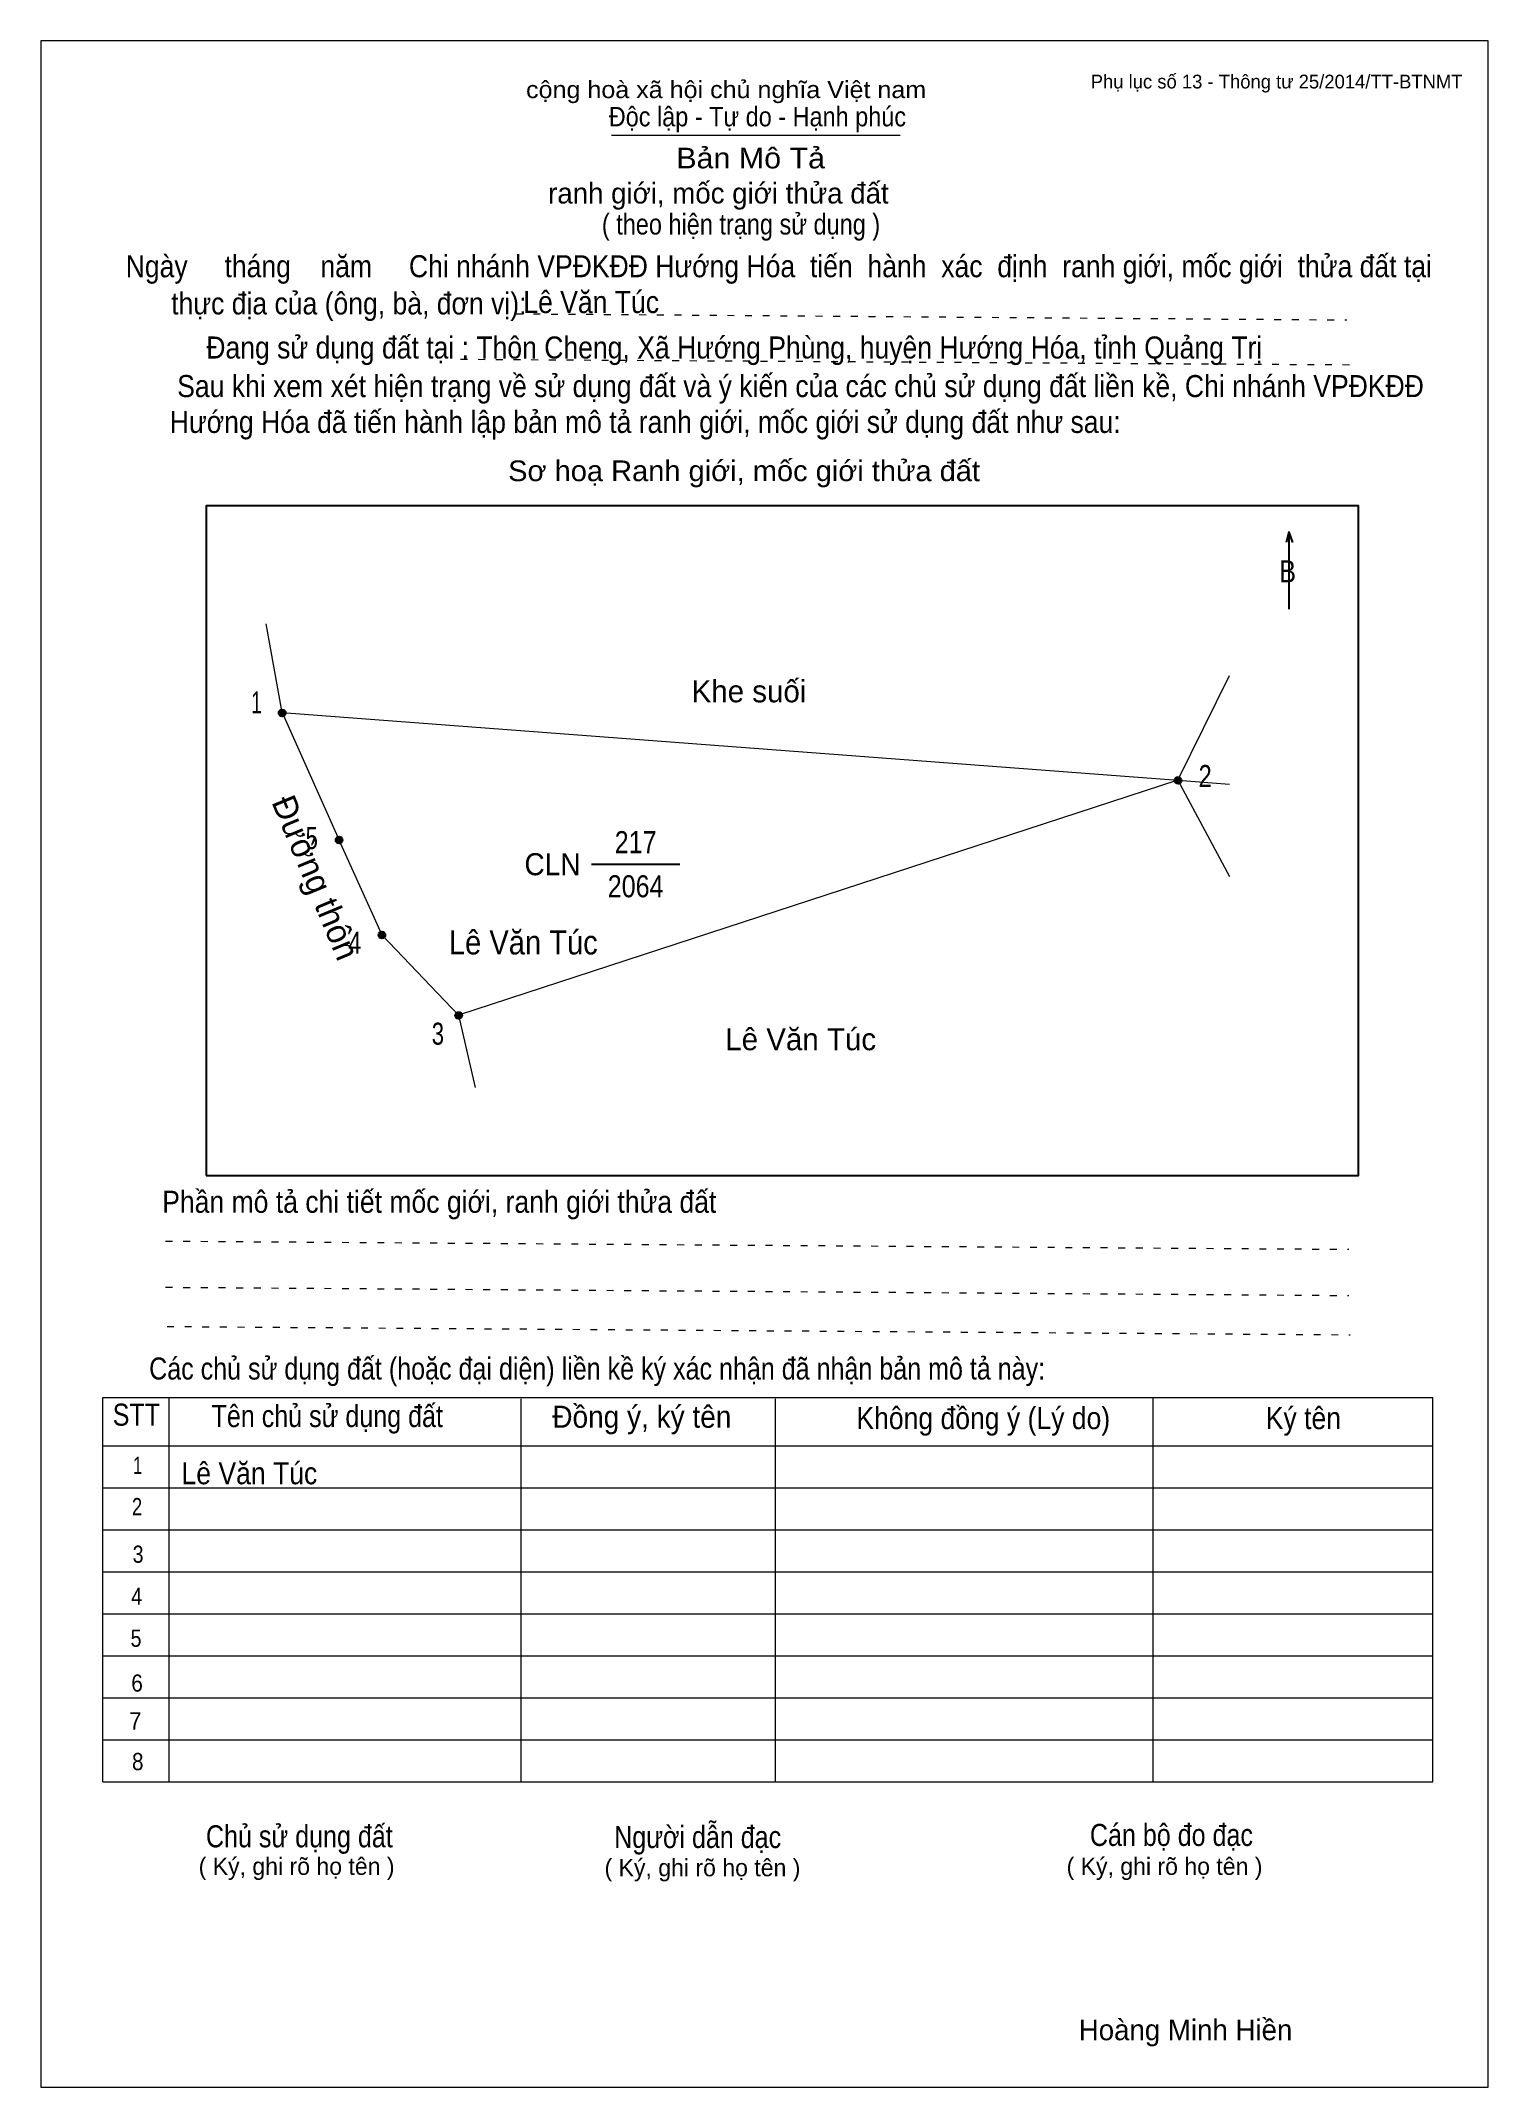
# Model space of a CAD drawing. Header units: centimetres. Extents: x 0 to 21, y 0 to 29.7.
import ezdxf
from ezdxf.enums import TextEntityAlignment as Align

# ---------------------------------------------------------------- set-up
doc = ezdxf.new("R2010")
doc.units = ezdxf.units.CM
doc.header["$LTSCALE"] = 0.13
doc.linetypes.add('DOTTED', pattern=[1.5, 0.3, -1.2])
for name, color, linetype, lineweight in [('1', 7, 'Continuous', 13), ('32', 7, 'Continuous', 25), ('33', 7, 'Continuous', 25), ('6', 7, 'Continuous', 13), ('62', 7, 'Continuous', 13)]:
    doc.layers.add(name, color=color, linetype=linetype, lineweight=lineweight)
for name, color, linetype in [('2', 7, 'Continuous'), ('34', 7, 'Continuous'), ('63', 7, 'Continuous')]:
    doc.layers.add(name, color=color, linetype=linetype)

msp = doc.modelspace()

# ---------------------------------------------------------------- hatches: boundary and pattern name
at = {"layer": '32'}
for points in [[(3.5506, 19.9457, 1), (3.4506, 19.9457, 1)], [(16.5506, 18.9654, 1), (16.4506, 18.9654, 1)], [(4.3776, 18.1009, 1), (4.2776, 18.1009, 1)], [(4.9976, 16.7217, 1), (4.8976, 16.7217, 1)], [(6.1113, 15.5543, 1), (6.0113, 15.5543, 1)]]:
    msp.add_hatch(color=256, dxfattribs=at).paths.add_polyline_path(points)

# ---------------------------------------------------------------- linework, layer by layer
at = {"layer": '1'}
msp.add_lwpolyline([(21, 0), (21, 29.7), (0, 29.7), (0, 0)], close=True, dxfattribs=at)
at = {"layer": '32'}
for centre in [(3.5006, 19.9457), (16.5006, 18.9654), (4.3276, 18.1009), (4.9476, 16.7217), (6.0613, 15.5543)]:
    msp.add_circle(centre, 0.05, dxfattribs=at)
at = {"layer": '33'}
msp.add_line((7.99, 17.75), (9.27, 17.75), dxfattribs=at)
at = {"layer": '6'}
for p, q in [((3.5, 19.95), (3.27, 21.24)), ((3.5, 19.95), (3.27, 21.24)), ((16.5, 18.97), (17.25, 20.49)), ((3.5, 19.95), (16.5, 18.97)), ((3.5, 19.95), (4.33, 18.1)), ((3.5, 19.95), (16.5, 18.97)), ((3.5, 19.95), (4.33, 18.1)), ((16.5, 18.97), (6.06, 15.56)), ((16.5, 18.97), (6.06, 15.56)), ((16.5, 18.97), (17.25, 17.57)), ((16.5, 18.97), (17.25, 18.91)), ((16.5, 18.97), (17.25, 17.57)), ((16.5, 18.97), (17.25, 18.91)), ((6.06, 15.56), (6.3, 14.51)), ((6.06, 15.56), (6.3, 14.51))]:
    msp.add_line(p, q, dxfattribs=at)
msp.add_lwpolyline([(6.06, 15.56), (4.95, 16.72), (4.33, 18.1)], dxfattribs=at)
msp.add_lwpolyline([(6.06, 15.56), (4.95, 16.72), (4.33, 18.1)], dxfattribs=at)
at = {"layer": '62'}
for p, q in [((8.28, 28.33), (12.47, 28.33)), ((0.9, 10.01), (20.2, 10.01)), ((0.9, 4.43), (0.9, 10.01)), ((1.86, 4.43), (1.86, 10.01)), ((6.97, 4.43), (6.97, 9.99)), ((10.66, 4.43), (10.66, 9.99)), ((16.14, 4.43), (16.14, 10.01)), ((20.2, 4.43), (20.2, 10.01)), ((0.9, 9.31), (20.2, 9.31)), ((0.9, 8.7), (20.2, 8.7)), ((0.9, 8.09), (20.2, 8.09)), ((0.9, 7.48), (20.2, 7.48)), ((0.9, 6.87), (20.2, 6.87)), ((0.9, 6.26), (20.2, 6.26)), ((0.9, 5.65), (20.2, 5.65)), ((0.9, 5.04), (20.2, 5.04)), ((0.9, 4.43), (20.2, 4.43))]:
    msp.add_line(p, q, dxfattribs=at)
at = {"layer": '62', "linetype": 'DOTTED'}
for p, q in [((6.89, 25.74), (18.95, 25.65)), ((6.09, 25.08), (19.04, 25)), ((1.81, 12.28), (18.98, 12.16)), ((1.81, 11.61), (18.98, 11.49)), ((1.83, 11.04), (19, 10.92))]:
    msp.add_line(p, q, dxfattribs=at)
at = {"layer": '62', "lineweight": 25}
for p, q in [((18.11, 22.58), (18.11, 21.45)), ((18.11, 22.57), (18.07, 22.42)), ((18.11, 22.57), (18.16, 22.42))]:
    msp.add_line(p, q, dxfattribs=at)
msp.add_lwpolyline([(2.4, 13.23), (19.12, 13.23), (19.12, 22.95), (2.4, 22.95)], close=True, dxfattribs=at)

# ---------------------------------------------------------------- texts
at = {"layer": '2'}
msp.add_text('Đường thôn', height=0.3509, rotation=292.612, dxfattribs=at).set_placement((3.8267, 17.4875), align=Align.CENTER)
at = {"layer": '2', "width": 0.9}
msp.add_text('Lê Văn Túc', height=0.3509, dxfattribs=at).set_placement((7, 16.44), align=Align.CENTER)
at = {"layer": '32'}
for s, width, p in [('1', 0.65, (3.13, 19.94)), ('2', 0.8, (16.895, 18.87)), ('5', 0.75, (3.93, 17.97)), ('4', 0.8, (4.555, 16.45)), ('3', 0.75, (5.76, 15.13))]:
    msp.add_text(s, height=0.32, dxfattribs=dict(at, width=width)).set_placement(p, align=Align.CENTER)
at = {"layer": '33'}
for s, p in [('Khe suối', (10.275, 20.1)), ('Lê Văn Túc', (11.025, 15.05))]:
    msp.add_text(s, height=0.32, dxfattribs=at).set_placement(p, align=Align.CENTER)
at = {"layer": '33', "width": 0.85}
for s, p in [('217', (8.63, 17.91)), ('2064', (8.63, 17.27))]:
    msp.add_text(s, height=0.32, dxfattribs=at).set_placement(p, align=Align.CENTER)
at = {"layer": '33', "width": 0.95}
msp.add_text('CLN', height=0.32, dxfattribs=at).set_placement((7.83, 17.59), align=Align.RIGHT)
at = {"layer": '34', "width": 0.9}
for p in [(7, 25.75), (2.04, 8.75)]:
    msp.add_text('Lê Văn Túc', height=0.32, dxfattribs=at).set_placement(p)
at = {"layer": '62'}
for s, height, width, p in [('cộng hoà xã hội chủ nghĩa Việt nam', 0.2474, 1.1, (7.04, 28.87)), ('Độc lập - Tự do - Hạnh phúc', 0.2828, 0.9, (8.24, 28.46)), ('Bản Mô Tả', 0.3, 1.1, (9.22, 27.85)), ('( theo hiện trạng sử dụng )', 0.3, 0.85, (8.14, 26.89)), ('Ngày     tháng    năm     Chi nhánh VPĐKĐĐ Hướng Hóa  tiến  hành  xác  định  ranh giới, mốc giới  thửa đất tại ', 0.32, 0.9, (1.23, 26.27)), ('thực địa của (ông, bà, đơn vị): ', 0.32, 0.9, (1.89, 25.73)), ('Đang sử dụng đất tại : Thôn Cheng, Xã Hướng Phùng, huyện Hướng Hóa, tỉnh Quảng Trị', 0.32, 0.9, (2.4, 25.09)), (' Sau khi xem xét hiện trạng về sử dụng đất và ý kiến của các chủ sử dụng đất liền kề, Chi nhánh VPĐKĐĐ ', 0.32, 0.9, (1.87, 24.53)), ('Hướng Hóa đã tiến hành lập bản mô tả ranh giới, mốc giới sử dụng đất như sau:', 0.32, 0.9, (1.87, 24.01)), ('Sơ hoạ Ranh giới, mốc giới thửa đất', 0.3, 1.05, (6.78, 23.31)), ('B', 0.32, 0.85, (17.97, 21.84)), ('Phần mô tả chi tiết mốc giới, ranh giới thửa đất ', 0.32, 0.9, (1.76, 12.69)), ('Các chủ sử dụng đất (hoặc đại diện) liền kề ký xác nhận đã nhận bản mô tả này:', 0.32, 0.85, (1.57, 10.27))]:
    msp.add_text(s, height=height, dxfattribs=dict(at, width=width)).set_placement(p)
msp.add_text('ranh giới, mốc giới thửa đất', height=0.3, dxfattribs=at).set_placement((7.36, 27.34))
for s, height, width, p in [('STT', 0.32, 0.85, (1.385, 9.6)), ('Tên chủ sử dụng đất', 0.32, 0.85, (4.155, 9.58)), ('Đồng ý, ký tên', 0.32, 0.95, (8.72, 9.57)), ('Không đồng ý (Lý do)', 0.32, 0.9, (13.675, 9.55)), ('Ký tên', 0.32, 0.9, (18.32, 9.55)), ('1', 0.25, 0.7, (1.405, 8.9)), ('2', 0.25, 0.8, (1.395, 8.3)), ('3', 0.25, 0.85, (1.41, 7.61)), ('4', 0.25, 0.85, (1.39, 7)), ('5', 0.25, 0.85, (1.38, 6.39)), ('6', 0.25, 0.9, (1.395, 5.74)), ('7', 0.25, 0.95, (1.37, 5.19)), ('8', 0.25, 0.9, (1.405, 4.6)), ('Người dẫn đạc', 0.32, 0.85, (9.53, 3.47)), ('Chủ sử dụng đất', 0.32, 0.85, (3.75, 3.48)), ('Cán bộ đo đạc', 0.32, 0.85, (16.405, 3.5))]:
    msp.add_text(s, height=height, dxfattribs=dict(at, width=width)).set_placement(p, align=Align.CENTER)
for p in [(3.71, 3.08), (9.6, 3.06), (16.305, 3.08)]:
    msp.add_text('( Ký, ghi rõ họ tên )', height=0.25, dxfattribs=at).set_placement(p, align=Align.CENTER)
at = {"layer": '63'}
msp.add_text('Phụ lục số 13 - Thông tư 25/2014/TT-BTNMT', height=0.2, dxfattribs=at).set_placement((20.63, 29.01), align=Align.RIGHT)
msp.add_text('Hoàng Minh Hiền', height=0.3, dxfattribs=at).set_placement((16.61, 0.68), align=Align.CENTER)

doc.saveas('drawing.dxf')
